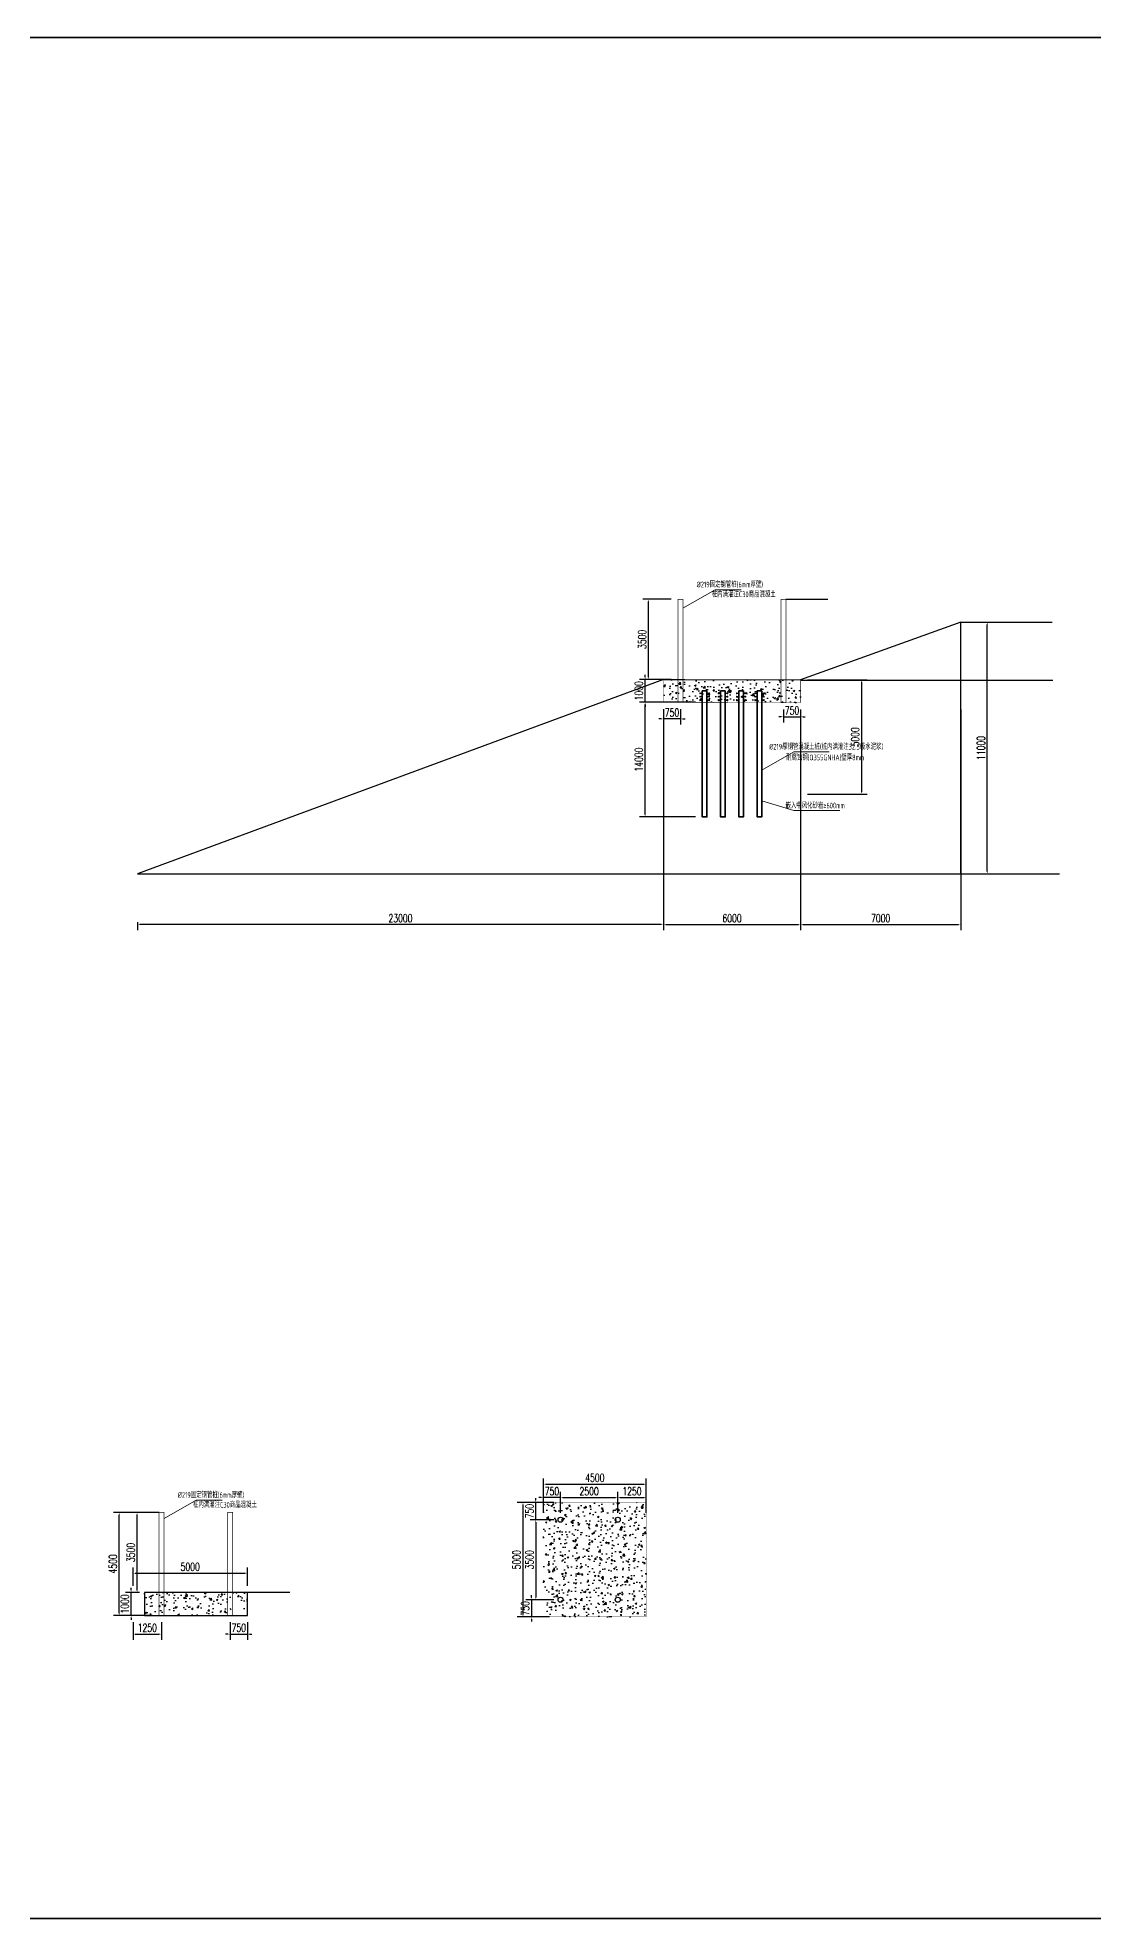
# Model space of a CAD drawing. Header units: millimetres. Extents: x -2430464 to 225692, y -180 to 1805330.
# Drawn here: x -926431 to -880258, y 622606 to 704851 of the extents above; entities that cross this region are included whole.
import ezdxf

# ---------------------------------------------------------------- set-up
doc = ezdxf.new("R2010")
doc.units = ezdxf.units.MM
doc.header["$LTSCALE"] = 1000
doc.layers.get('DEFPOINTS').update_dxf_attribs({"linetype": 'CONTINUOUS'})
for name, color, linetype in [('W-FLOAT_BOWL浮筒', 253, 'CONTINUOUS'), ('W-MOUNTING固定方式', 5, 'CONTINUOUS'), ('W-REVETMENT驳岸', 251, 'CONTINUOUS'), ('W-STEEL_FRAME钢架', 3, 'CONTINUOUS'), ('W-WOOD_FLOOR木地板', 30, 'CONTINUOUS'), ('建筑', 7, 'CONTINUOUS'), ('铝架', 3, 'CONTINUOUS')]:
    doc.layers.add(name, color=color, linetype=linetype)
for name, color, linetype, lineweight in [('工作线', 1, 'CONTINUOUS', 35), ('标注', 3, 'CONTINUOUS', 15), ('结构粗线', 4, 'CONTINUOUS', 35), ('结构细线', 7, 'CONTINUOUS', 18)]:
    doc.layers.add(name, color=color, linetype=linetype, lineweight=lineweight)
doc.styles.add('civil', font='tssdeng.shx', dxfattribs={"width": 0.7, "bigfont": 'hztxt.shx'})
doc.styles.add('STANDARD_T3', font='simplex.shx', dxfattribs={"width": 0.7, "bigfont": 'gbcbig.shx'})
doc.dimstyles.new('W&&100', dxfattribs={"dimtxt": 350, "dimasz": 100, "dimexe": 250, "dimexo": 300, "dimgap": 100, "dimtad": 1, "dimdec": 0, "dimzin": 0, "dimdsep": 46, "dimtxsty": 'STANDARD_T3', "dimcen": 0.09, "dimclrd": 1, "dimclre": 1, "dimclrt": 7, "dimazin": 2, "dimtfac": 1, "dimtdec": 0, "dimtix": 1, "dimtmove": 2, "dimatfit": 3, "dimfxl": 0, "dimtolj": 1, "dimtzin": 0, "dimarcsym": 0})

# ---------------------------------------------------------------- blocks, each defined once
blk = doc.blocks.new('*D169')
at = {"layer": 'DEFPOINTS', "color": 0, "transparency": 16777216}
for p in [(-899061, 675789), (-893061, 675771), (-893061, 666066)]:
    blk.add_point(p, dxfattribs=at)
at = {"layer": '建筑', "color": 1, "lineweight": -2, "transparency": 16777216}
for p, q in [((-899061, 675489), (-899061, 665816)), ((-893061, 675471), (-893061, 665816)), ((-898961, 666066), (-893161, 666066))]:
    blk.add_line(p, q, dxfattribs=at)
at = {"layer": '建筑', "color": 1, "transparency": 16777216}
for points in [[(-898961, 666083), (-898961, 666050), (-899061, 666066)], [(-893161, 666083), (-893161, 666050), (-893061, 666066)]]:
    blk.add_solid(points, dxfattribs=at)
at = {"layer": '建筑', "color": 7, "transparency": 16777216, "insert": (-896061, 666341), "char_height": 350, "attachment_point": 5, "style": 'STANDARD_T3'}
blk.add_mtext('\\A1;6000', dxfattribs=at)
blk = doc.blocks.new('*D170')
at = {"layer": 'DEFPOINTS', "color": 0, "transparency": 16777216}
for p in [(-899863, 676789), (-899061, 676789), (-899061, 675789)]:
    blk.add_point(p, dxfattribs=at)
at = {"layer": '建筑', "color": 1, "lineweight": -2, "transparency": 16777216}
for p, q in [((-899863, 676889), (-899863, 676989)), ((-899361, 676789), (-900113, 676789)), ((-899863, 675789), (-899863, 676789)), ((-899361, 675789), (-900113, 675789)), ((-899863, 675689), (-899863, 675589))]:
    blk.add_line(p, q, dxfattribs=at)
at = {"layer": '建筑', "color": 1, "transparency": 16777216}
for points in [[(-899880, 676889), (-899847, 676889), (-899863, 676789)], [(-899880, 675689), (-899847, 675689), (-899863, 675789)]]:
    blk.add_solid(points, dxfattribs=at)
at = {"layer": '建筑', "color": 7, "transparency": 16777216, "insert": (-900138, 676289), "char_height": 350, "attachment_point": 5, "rotation": 90, "style": 'STANDARD_T3'}
blk.add_mtext('\\A1;1000', dxfattribs=at)
blk = doc.blocks.new('*D171')
at = {"layer": 'DEFPOINTS', "color": 0, "transparency": 16777216}
for p in [(-886061, 679287), (-884898, 679287), (-886061, 668287)]:
    blk.add_point(p, dxfattribs=at)
at = {"layer": '建筑', "color": 1, "lineweight": -2, "transparency": 16777216}
for p, q in [((-885761, 679287), (-884648, 679287)), ((-884898, 668387), (-884898, 679187)), ((-885761, 668287), (-884648, 668287))]:
    blk.add_line(p, q, dxfattribs=at)
at = {"layer": '建筑', "color": 1, "transparency": 16777216}
for points in [[(-884914, 679187), (-884881, 679187), (-884898, 679287)], [(-884914, 668387), (-884881, 668387), (-884898, 668287)]]:
    blk.add_solid(points, dxfattribs=at)
at = {"layer": '建筑', "color": 7, "transparency": 16777216, "insert": (-885173, 673787), "char_height": 350, "attachment_point": 5, "rotation": 90, "style": 'STANDARD_T3'}
blk.add_mtext('\\A1;11000', dxfattribs=at)
blk = doc.blocks.new('*D172')
at = {"layer": 'DEFPOINTS', "color": 0, "transparency": 16777216}
for p in [(-893061, 675771), (-886061, 675771), (-886061, 666066)]:
    blk.add_point(p, dxfattribs=at)
at = {"layer": '建筑', "color": 1, "lineweight": -2, "transparency": 16777216}
for p, q in [((-893061, 675471), (-893061, 665816)), ((-886061, 675471), (-886061, 665816)), ((-892961, 666066), (-886161, 666066))]:
    blk.add_line(p, q, dxfattribs=at)
at = {"layer": '建筑', "color": 1, "transparency": 16777216}
for points in [[(-892961, 666083), (-892961, 666050), (-893061, 666066)], [(-886161, 666083), (-886161, 666050), (-886061, 666066)]]:
    blk.add_solid(points, dxfattribs=at)
at = {"layer": '建筑', "color": 7, "transparency": 16777216, "insert": (-889561, 666341), "char_height": 350, "attachment_point": 5, "style": 'STANDARD_T3'}
blk.add_mtext('\\A1;7000', dxfattribs=at)
blk = doc.blocks.new('*D173')
at = {"layer": 'DEFPOINTS', "color": 0, "transparency": 16777216}
for p in [(-922341, 636855), (-921757, 636855), (-921757, 635855)]:
    blk.add_point(p, dxfattribs=at)
at = {"layer": 'W-WOOD_FLOOR木地板', "color": 1, "lineweight": -2, "transparency": 16777216}
for p, q in [((-922057, 636855), (-922591, 636855)), ((-922341, 636955), (-922341, 637055)), ((-922341, 635855), (-922341, 636855)), ((-922057, 635855), (-922591, 635855)), ((-922341, 635755), (-922341, 635655))]:
    blk.add_line(p, q, dxfattribs=at)
at = {"layer": 'W-WOOD_FLOOR木地板', "color": 1, "transparency": 16777216}
for points in [[(-922358, 636955), (-922324, 636955), (-922341, 636855)], [(-922358, 635755), (-922324, 635755), (-922341, 635855)]]:
    blk.add_solid(points, dxfattribs=at)
at = {"layer": 'W-WOOD_FLOOR木地板', "color": 7, "transparency": 16777216, "insert": (-922616, 636355), "char_height": 350, "attachment_point": 5, "rotation": 90, "style": 'STANDARD_T3'}
blk.add_mtext('\\A1;1000', dxfattribs=at)
blk = doc.blocks.new('*D174')
at = {"layer": 'DEFPOINTS', "color": 0, "transparency": 16777216}
for p in [(-922860, 640355), (-921117, 640355), (-921117, 635855)]:
    blk.add_point(p, dxfattribs=at)
at = {"layer": 'W-WOOD_FLOOR木地板', "color": 1, "lineweight": -2, "transparency": 16777216}
for p, q in [((-921417, 640355), (-923110, 640355)), ((-922860, 635955), (-922860, 640255)), ((-921417, 635855), (-923110, 635855))]:
    blk.add_line(p, q, dxfattribs=at)
at = {"layer": 'W-WOOD_FLOOR木地板', "color": 1, "transparency": 16777216}
for points in [[(-922876, 640255), (-922843, 640255), (-922860, 640355)], [(-922876, 635955), (-922843, 635955), (-922860, 635855)]]:
    blk.add_solid(points, dxfattribs=at)
at = {"layer": 'W-WOOD_FLOOR木地板', "color": 7, "transparency": 16777216, "insert": (-923135, 638105), "char_height": 350, "attachment_point": 5, "rotation": 90, "style": 'STANDARD_T3'}
blk.add_mtext('\\A1;4500', dxfattribs=at)
blk = doc.blocks.new('*D180')
at = {"layer": 'DEFPOINTS', "color": 0, "transparency": 16777216}
for p in [(-904311, 640789), (-905205, 635789), (-904311, 635789)]:
    blk.add_point(p, dxfattribs=at)
at = {"layer": '建筑', "color": 1, "lineweight": -2, "transparency": 16777216}
for p, q in [((-904611, 640789), (-905455, 640789)), ((-905205, 640689), (-905205, 635889)), ((-904611, 635789), (-905455, 635789))]:
    blk.add_line(p, q, dxfattribs=at)
at = {"layer": '建筑', "color": 1, "transparency": 16777216}
for points in [[(-905222, 640689), (-905188, 640689), (-905205, 640789)], [(-905222, 635889), (-905188, 635889), (-905205, 635789)]]:
    blk.add_solid(points, dxfattribs=at)
at = {"layer": '建筑', "color": 7, "transparency": 16777216, "insert": (-905480, 638289), "char_height": 350, "attachment_point": 5, "rotation": 90, "style": 'STANDARD_T3'}
blk.add_mtext('\\A1;5000', dxfattribs=at)
blk = doc.blocks.new('*D181')
at = {"layer": 'DEFPOINTS', "color": 0, "transparency": 16777216}
for p in [(-899811, 641595), (-904311, 640789), (-899811, 640789)]:
    blk.add_point(p, dxfattribs=at)
at = {"layer": '建筑', "color": 1, "lineweight": -2, "transparency": 16777216}
for p, q in [((-904311, 641089), (-904311, 641845)), ((-904211, 641595), (-899911, 641595)), ((-899811, 641089), (-899811, 641845))]:
    blk.add_line(p, q, dxfattribs=at)
at = {"layer": '建筑', "color": 1, "transparency": 16777216}
for points in [[(-904211, 641612), (-904211, 641578), (-904311, 641595)], [(-899911, 641612), (-899911, 641578), (-899811, 641595)]]:
    blk.add_solid(points, dxfattribs=at)
at = {"layer": '建筑', "color": 7, "transparency": 16777216, "insert": (-902061, 641870), "char_height": 350, "attachment_point": 5, "style": 'STANDARD_T3'}
blk.add_mtext('\\A1;4500', dxfattribs=at)
blk = doc.blocks.new('*D175')
at = {"layer": 'DEFPOINTS', "color": 0, "transparency": 16777216}
for p in [(-904644, 640789), (-903561, 640789), (-903561, 640039)]:
    blk.add_point(p, dxfattribs=at)
at = {"layer": '建筑', "color": 1, "lineweight": -2, "transparency": 16777216}
for p, q in [((-903861, 640789), (-904894, 640789)), ((-904644, 640889), (-904644, 640989)), ((-904644, 640039), (-904644, 640789)), ((-903861, 640039), (-904894, 640039)), ((-904644, 639939), (-904644, 639839))]:
    blk.add_line(p, q, dxfattribs=at)
at = {"layer": '建筑', "color": 1, "transparency": 16777216}
for points in [[(-904661, 640889), (-904628, 640889), (-904644, 640789)], [(-904661, 639939), (-904628, 639939), (-904644, 640039)]]:
    blk.add_solid(points, dxfattribs=at)
at = {"layer": '建筑', "color": 7, "transparency": 16777216, "insert": (-904919, 640414), "char_height": 350, "attachment_point": 5, "rotation": 90, "style": 'STANDARD_T3'}
blk.add_mtext('\\A1;750', dxfattribs=at)
blk = doc.blocks.new('*D176')
at = {"layer": 'DEFPOINTS', "color": 0, "transparency": 16777216}
for p in [(-903561, 640039), (-904644, 636539), (-903561, 636539)]:
    blk.add_point(p, dxfattribs=at)
at = {"layer": '建筑', "color": 1, "lineweight": -2, "transparency": 16777216}
for p, q in [((-903861, 640039), (-904894, 640039)), ((-904644, 639939), (-904644, 636639)), ((-903861, 636539), (-904894, 636539))]:
    blk.add_line(p, q, dxfattribs=at)
at = {"layer": '建筑', "color": 1, "transparency": 16777216}
for points in [[(-904661, 639939), (-904628, 639939), (-904644, 640039)], [(-904661, 636639), (-904628, 636639), (-904644, 636539)]]:
    blk.add_solid(points, dxfattribs=at)
at = {"layer": '建筑', "color": 7, "transparency": 16777216, "insert": (-904919, 638289), "char_height": 350, "attachment_point": 5, "rotation": 90, "style": 'STANDARD_T3'}
blk.add_mtext('\\A1;3500', dxfattribs=at)
blk = doc.blocks.new('*D177')
at = {"layer": 'DEFPOINTS', "color": 0, "transparency": 16777216}
for p in [(-904832, 635789), (-903749, 635789), (-903561, 636539)]:
    blk.add_point(p, dxfattribs=at)
at = {"layer": '建筑', "color": 1, "lineweight": -2, "transparency": 16777216}
for p, q in [((-904832, 636639), (-904832, 636739)), ((-903861, 636539), (-905082, 636539)), ((-904049, 635789), (-905082, 635789)), ((-904832, 636539), (-904832, 635789)), ((-904832, 635689), (-904832, 635589))]:
    blk.add_line(p, q, dxfattribs=at)
at = {"layer": '建筑', "color": 1, "transparency": 16777216}
for points in [[(-904849, 636639), (-904815, 636639), (-904832, 636539)], [(-904849, 635689), (-904815, 635689), (-904832, 635789)]]:
    blk.add_solid(points, dxfattribs=at)
at = {"layer": '建筑', "color": 7, "transparency": 16777216, "insert": (-905107, 636164), "char_height": 350, "attachment_point": 5, "rotation": 90, "style": 'STANDARD_T3'}
blk.add_mtext('\\A1;750', dxfattribs=at)
blk = doc.blocks.new('*D178')
at = {"layer": 'DEFPOINTS', "color": 0, "transparency": 16777216}
for p in [(-904311, 641007), (-904311, 640039), (-903561, 640039)]:
    blk.add_point(p, dxfattribs=at)
at = {"layer": '建筑', "color": 1, "lineweight": -2, "transparency": 16777216}
for p, q in [((-904411, 641007), (-904511, 641007)), ((-904311, 640339), (-904311, 641257)), ((-903561, 641007), (-904311, 641007)), ((-903561, 640339), (-903561, 641257)), ((-903461, 641007), (-903361, 641007))]:
    blk.add_line(p, q, dxfattribs=at)
at = {"layer": '建筑', "color": 1, "transparency": 16777216}
for points in [[(-904411, 641024), (-904411, 640991), (-904311, 641007)], [(-903461, 641024), (-903461, 640991), (-903561, 641007)]]:
    blk.add_solid(points, dxfattribs=at)
at = {"layer": '建筑', "color": 7, "transparency": 16777216, "insert": (-903936, 641282), "char_height": 350, "attachment_point": 5, "style": 'STANDARD_T3'}
blk.add_mtext('\\A1;750', dxfattribs=at)
blk = doc.blocks.new('*D179')
at = {"layer": 'DEFPOINTS', "color": 0, "transparency": 16777216}
for p in [(-901061, 641007), (-903561, 640039), (-901061, 640039)]:
    blk.add_point(p, dxfattribs=at)
at = {"layer": '建筑', "color": 1, "lineweight": -2, "transparency": 16777216}
for p, q in [((-903561, 640339), (-903561, 641257)), ((-903461, 641007), (-901161, 641007)), ((-901061, 640339), (-901061, 641257))]:
    blk.add_line(p, q, dxfattribs=at)
at = {"layer": '建筑', "color": 1, "transparency": 16777216}
for points in [[(-903461, 641024), (-903461, 640991), (-903561, 641007)], [(-901161, 641024), (-901161, 640991), (-901061, 641007)]]:
    blk.add_solid(points, dxfattribs=at)
at = {"layer": '建筑', "color": 7, "transparency": 16777216, "insert": (-902311, 641282), "char_height": 350, "attachment_point": 5, "style": 'STANDARD_T3'}
blk.add_mtext('\\A1;2500', dxfattribs=at)
blk = doc.blocks.new('*D182')
at = {"layer": 'DEFPOINTS', "color": 0, "transparency": 16777216}
for p in [(-899811, 641007), (-901061, 640039), (-899811, 640039)]:
    blk.add_point(p, dxfattribs=at)
at = {"layer": '建筑', "color": 1, "lineweight": -2, "transparency": 16777216}
for p, q in [((-901061, 640339), (-901061, 641257)), ((-900961, 641007), (-899911, 641007)), ((-899811, 640339), (-899811, 641257))]:
    blk.add_line(p, q, dxfattribs=at)
at = {"layer": '建筑', "color": 1, "transparency": 16777216}
for points in [[(-900961, 641024), (-900961, 640991), (-901061, 641007)], [(-899911, 641024), (-899911, 640991), (-899811, 641007)]]:
    blk.add_solid(points, dxfattribs=at)
at = {"layer": '建筑', "color": 7, "transparency": 16777216, "insert": (-900436, 641282), "char_height": 350, "attachment_point": 5, "style": 'STANDARD_T3'}
blk.add_mtext('\\A1;1250', dxfattribs=at)
blk = doc.blocks.new('*D183')
at = {"layer": 'DEFPOINTS', "color": 0, "transparency": 16777216}
for p in [(-917257, 637704), (-922257, 636855), (-917257, 636855)]:
    blk.add_point(p, dxfattribs=at)
at = {"layer": '建筑', "color": 1, "lineweight": -2, "transparency": 16777216}
for p, q in [((-922257, 637155), (-922257, 637954)), ((-922157, 637704), (-917357, 637704)), ((-917257, 637155), (-917257, 637954))]:
    blk.add_line(p, q, dxfattribs=at)
at = {"layer": '建筑', "color": 1, "transparency": 16777216}
for points in [[(-922157, 637720), (-922157, 637687), (-922257, 637704)], [(-917357, 637720), (-917357, 637687), (-917257, 637704)]]:
    blk.add_solid(points, dxfattribs=at)
at = {"layer": '建筑', "color": 7, "transparency": 16777216, "insert": (-919757, 637979), "char_height": 350, "attachment_point": 5, "style": 'STANDARD_T3'}
blk.add_mtext('\\A1;5000', dxfattribs=at)
blk = doc.blocks.new('*D262')
at = {"layer": 'DEFPOINTS', "color": 0, "transparency": 16777216}
for p in [(-893061, 676772), (-893061, 671772), (-890406, 671772)]:
    blk.add_point(p, dxfattribs=at)
at = {"layer": 'W-STEEL_FRAME钢架', "color": 1, "lineweight": -2, "transparency": 16777216}
for p, q in [((-892761, 676772), (-890156, 676772)), ((-890406, 676672), (-890406, 671872)), ((-892761, 671772), (-890156, 671772))]:
    blk.add_line(p, q, dxfattribs=at)
at = {"layer": 'W-STEEL_FRAME钢架', "color": 1, "transparency": 16777216}
for points in [[(-890423, 676672), (-890390, 676672), (-890406, 676772)], [(-890423, 671872), (-890390, 671872), (-890406, 671772)]]:
    blk.add_solid(points, dxfattribs=at)
at = {"layer": 'W-STEEL_FRAME钢架', "color": 7, "transparency": 16777216, "insert": (-890681, 674272), "char_height": 350, "attachment_point": 5, "rotation": 90, "style": 'STANDARD_T3'}
blk.add_mtext('\\A1;5000', dxfattribs=at)
blk = doc.blocks.new('dwwqq132')
at = {"layer": '结构细线'}
for p, q in [((82537, 14606), (82587, 14606)), ((82537, 14606), (82537, 14586)), ((82537, 14586), (82587, 14586)), ((82587, 14606), (82587, 14586))]:
    blk.add_line(p, q, dxfattribs=at)
blk.add_lwpolyline([(82552, 14496), (82572, 14496), (82572, 14586), (82552, 14586), (82552, 14496)], dxfattribs=at)
blk = doc.blocks.new('*D344')
at = {"layer": 'DEFPOINTS', "color": 0, "transparency": 16777216}
for p in [(-899718, 680288), (-898421, 680288), (-898421, 676787)]:
    blk.add_point(p, dxfattribs=at)
at = {"layer": '建筑', "color": 1, "lineweight": -2, "transparency": 16777216}
for p, q in [((-898721, 680288), (-899968, 680288)), ((-899718, 676887), (-899718, 680188)), ((-898721, 676787), (-899968, 676787))]:
    blk.add_line(p, q, dxfattribs=at)
at = {"layer": '建筑', "color": 1, "transparency": 16777216}
for points in [[(-899735, 680188), (-899702, 680188), (-899718, 680288)], [(-899735, 676887), (-899702, 676887), (-899718, 676787)]]:
    blk.add_solid(points, dxfattribs=at)
at = {"layer": '建筑', "color": 7, "transparency": 16777216, "insert": (-899993, 678537), "char_height": 350, "attachment_point": 5, "rotation": 90, "style": 'STANDARD_T3'}
blk.add_mtext('\\A1;3500', dxfattribs=at)
blk = doc.blocks.new('*D346')
at = {"layer": 'DEFPOINTS', "color": 0, "transparency": 16777216}
for p in [(-899863, 675784), (-897362, 675784), (-897361, 670774)]:
    blk.add_point(p, dxfattribs=at)
at = {"layer": '建筑', "color": 1, "lineweight": -2, "transparency": 16777216}
for p, q in [((-897662, 675784), (-900113, 675784)), ((-899863, 670874), (-899863, 675684)), ((-897661, 670774), (-900113, 670774))]:
    blk.add_line(p, q, dxfattribs=at)
at = {"layer": '建筑', "color": 1, "transparency": 16777216}
for points in [[(-899880, 675684), (-899847, 675684), (-899863, 675784)], [(-899880, 670874), (-899847, 670874), (-899863, 670774)]]:
    blk.add_solid(points, dxfattribs=at)
at = {"layer": '建筑', "color": 7, "transparency": 16777216, "insert": (-900138, 673279), "char_height": 350, "attachment_point": 5, "rotation": 90, "style": 'STANDARD_T3'}
blk.add_mtext('\\A1;14000', dxfattribs=at)
blk = doc.blocks.new('*D348')
at = {"layer": 'DEFPOINTS', "color": 0, "transparency": 16777216}
for p in [(-922257, 635855), (-921008, 635855), (-921008, 635038)]:
    blk.add_point(p, dxfattribs=at)
at = {"layer": '建筑', "color": 1, "lineweight": -2, "transparency": 16777216}
for p, q in [((-922257, 635555), (-922257, 634788)), ((-922157, 635038), (-921108, 635038)), ((-921008, 635555), (-921008, 634788))]:
    blk.add_line(p, q, dxfattribs=at)
at = {"layer": '建筑', "color": 1, "transparency": 16777216}
for points in [[(-922157, 635055), (-922157, 635022), (-922257, 635038)], [(-921108, 635055), (-921108, 635022), (-921008, 635038)]]:
    blk.add_solid(points, dxfattribs=at)
at = {"layer": '建筑', "color": 7, "transparency": 16777216, "insert": (-921633, 635313), "char_height": 350, "attachment_point": 5, "style": 'STANDARD_T3'}
blk.add_mtext('\\A1;1250', dxfattribs=at)
blk = doc.blocks.new('*D349')
at = {"layer": 'DEFPOINTS', "color": 0, "transparency": 16777216}
for p in [(-918007, 635855), (-917257, 635855), (-917257, 635038)]:
    blk.add_point(p, dxfattribs=at)
at = {"layer": '建筑', "color": 1, "lineweight": -2, "transparency": 16777216}
for p, q in [((-918107, 635038), (-918207, 635038)), ((-918007, 635555), (-918007, 634788)), ((-918007, 635038), (-917257, 635038)), ((-917257, 635555), (-917257, 634788)), ((-917157, 635038), (-917057, 635038))]:
    blk.add_line(p, q, dxfattribs=at)
at = {"layer": '建筑', "color": 1, "transparency": 16777216}
for points in [[(-918107, 635055), (-918107, 635022), (-918007, 635038)], [(-917157, 635055), (-917157, 635022), (-917257, 635038)]]:
    blk.add_solid(points, dxfattribs=at)
at = {"layer": '建筑', "color": 7, "transparency": 16777216, "insert": (-917632, 635313), "char_height": 350, "attachment_point": 5, "style": 'STANDARD_T3'}
blk.add_mtext('\\A1;750', dxfattribs=at)
blk = doc.blocks.new('*D352')
at = {"layer": 'DEFPOINTS', "color": 0, "transparency": 16777216}
for p in [(-899061, 675772), (-898310, 675786), (-899061, 675058)]:
    blk.add_point(p, dxfattribs=at)
at = {"layer": '建筑', "color": 1, "lineweight": -2, "transparency": 16777216}
for p, q in [((-899061, 675472), (-899061, 674808)), ((-898310, 675486), (-898310, 674808)), ((-899161, 675058), (-899261, 675058)), ((-898310, 675058), (-899061, 675058)), ((-898210, 675058), (-898110, 675058))]:
    blk.add_line(p, q, dxfattribs=at)
at = {"layer": '建筑', "color": 1, "transparency": 16777216}
for points in [[(-899161, 675074), (-899161, 675041), (-899061, 675058)], [(-898210, 675074), (-898210, 675041), (-898310, 675058)]]:
    blk.add_solid(points, dxfattribs=at)
at = {"layer": '建筑', "color": 7, "transparency": 16777216, "insert": (-898685, 675333), "char_height": 350, "attachment_point": 5, "style": 'STANDARD_T3'}
blk.add_mtext('\\A1;750', dxfattribs=at)
blk = doc.blocks.new('*D353')
at = {"layer": 'DEFPOINTS', "color": 0, "transparency": 16777216}
for p in [(-893810, 675773), (-893061, 675771), (-893061, 675151)]:
    blk.add_point(p, dxfattribs=at)
at = {"layer": '建筑', "color": 1, "lineweight": -2, "transparency": 16777216}
for p, q in [((-893810, 675473), (-893810, 674901)), ((-893061, 675471), (-893061, 674901)), ((-893910, 675151), (-894010, 675151)), ((-893810, 675151), (-893061, 675151)), ((-892961, 675151), (-892861, 675151))]:
    blk.add_line(p, q, dxfattribs=at)
at = {"layer": '建筑', "color": 1, "transparency": 16777216}
for points in [[(-893910, 675168), (-893910, 675135), (-893810, 675151)], [(-892961, 675168), (-892961, 675135), (-893061, 675151)]]:
    blk.add_solid(points, dxfattribs=at)
at = {"layer": '建筑', "color": 7, "transparency": 16777216, "insert": (-893436, 675426), "char_height": 350, "attachment_point": 5, "style": 'STANDARD_T3'}
blk.add_mtext('\\A1;750', dxfattribs=at)
blk = doc.blocks.new('*D406')
at = {"layer": 'DEFPOINTS', "color": 0, "transparency": 16777216}
for p in [(-922061, 668287), (-899061, 668287), (-922061, 666066)]:
    blk.add_point(p, dxfattribs=at)
at = {"layer": 'W-FLOAT_BOWL浮筒', "color": 1, "lineweight": -2, "transparency": 16777216}
for p, q in [((-922061, 666166), (-922061, 665816)), ((-899161, 666066), (-921961, 666066)), ((-899061, 666166), (-899061, 665816))]:
    blk.add_line(p, q, dxfattribs=at)
at = {"layer": 'W-FLOAT_BOWL浮筒', "color": 1, "transparency": 16777216}
for points in [[(-921961, 666083), (-921961, 666050), (-922061, 666066)], [(-899161, 666083), (-899161, 666050), (-899061, 666066)]]:
    blk.add_solid(points, dxfattribs=at)
at = {"layer": 'W-FLOAT_BOWL浮筒', "color": 7, "transparency": 16777216, "insert": (-910561, 666341), "char_height": 350, "attachment_point": 5, "style": 'STANDARD_T3'}
blk.add_mtext('\\A1;23000', dxfattribs=at)
blk = doc.blocks.new('*D408')
at = {"layer": 'DEFPOINTS', "color": 0, "transparency": 16777216}
for p in [(-922080, 640355), (-921117, 640355), (-921117, 636855)]:
    blk.add_point(p, dxfattribs=at)
at = {"layer": 'W-FLOAT_BOWL浮筒', "color": 1, "lineweight": -2, "transparency": 16777216}
for p, q in [((-921980, 640355), (-922330, 640355)), ((-922080, 636955), (-922080, 640255)), ((-921980, 636855), (-922330, 636855))]:
    blk.add_line(p, q, dxfattribs=at)
at = {"layer": 'W-FLOAT_BOWL浮筒', "color": 1, "transparency": 16777216}
for points in [[(-922097, 640255), (-922064, 640255), (-922080, 640355)], [(-922097, 636955), (-922064, 636955), (-922080, 636855)]]:
    blk.add_solid(points, dxfattribs=at)
at = {"layer": 'W-FLOAT_BOWL浮筒', "color": 7, "transparency": 16777216, "insert": (-922355, 638605), "char_height": 350, "attachment_point": 5, "rotation": 90, "style": 'STANDARD_T3'}
blk.add_mtext('\\A1;3500', dxfattribs=at)

msp = doc.modelspace()

# ---------------------------------------------------------------- hatches: boundary and pattern name
at = {"layer": '建筑'}
h = msp.add_hatch(dxfattribs=at)
h.set_pattern_fill('混凝土', color=256, scale=100)
h.set_pattern_definition([(50, (-2993397.6, -1007445.8), (717.26018, -62.75213), [75, -825]), (355, (-2993397.6, -1007445.8), (-138.75133, 752.19213), [60, -660]), (100.4514, (-2993337.8, -1007451), (578.50938, 689.43954), [63.74019, -701.14211]), (46.1842, (-2993397.6, -1007245.8), (1067.24105, -165.519), [112.5, -1237.5]), (96.6356, (-2993308.6, -1007259.6), (934.6627, 974.11787), [95.6103, -1051.713]), (351.1842, (-2993397.6, -1007245.8), (934.66195, 974.1186), [90, -990]), (21, (-2993297.6, -1007295.8), (596.90705, -402.61889), [75, -825]), (326, (-2993297.6, -1007295.8), (243.31533, 725.15005), [60, -660]), (71.4514, (-2993247.8, -1007329.34), (840.22263, 322.5305), [63.74019, -701.14211]), (37.5, (-2993397.57, -1007445.8), (12.159855, 332.893854), [0, -652, 0, -670, 0, -662.5]), (7.5, (-2993397.57, -1007445.8), (263.069537, 394.41171), [0, -382, 0, -637, 0, -252.5]), (327.5, (-2993620.57, -1007445.8), (533.822436, -22.554872), [0, -250, 0, -780, 0, -1035]), (317.5, (-2993720.57, -1007445.8), (583.18617, 100.10498), [0, -325, 0, -518, 0, -735])])
h.paths.add_polyline_path([(-893060.72, 675771.47), (-893060.72, 676771.89), (-899060.57, 676789.03), (-899060.57, 675788.62)])
h = msp.add_hatch(dxfattribs=at)
h.set_pattern_fill('混凝土', color=256, scale=100)
h.set_pattern_definition([(50, (-2984281, -1099952.1), (717.26018, -62.75213), [75, -825]), (355, (-2984281, -1099952.1), (-138.75133, 752.19213), [60, -660]), (100.4514, (-2984221.2, -1099957.3), (578.50938, 689.43954), [63.74019, -701.14211]), (46.1842, (-2984281, -1099752.1), (1067.24105, -165.519), [112.5, -1237.5]), (96.6356, (-2984192, -1099765.9), (934.6627, 974.11787), [95.6103, -1051.713]), (351.1842, (-2984281, -1099752.1), (934.66195, 974.1186), [90, -990]), (21, (-2984181, -1099802.1), (596.90705, -402.61889), [75, -825]), (326, (-2984181, -1099802.1), (243.31533, 725.15005), [60, -660]), (71.4514, (-2984131.24, -1099835.65), (840.22263, 322.5305), [63.74019, -701.14211]), (37.5, (-2984280.98, -1099952.1), (12.159855, 332.893854), [0, -652, 0, -670, 0, -662.5]), (7.5, (-2984280.98, -1099952.1), (263.069537, 394.41171), [0, -382, 0, -637, 0, -252.5]), (327.5, (-2984503.98, -1099952.1), (533.822436, -22.554872), [0, -250, 0, -780, 0, -1035]), (317.5, (-2984604, -1099952.1), (583.18617, 100.10498), [0, -325, 0, -518, 0, -735])])
h.paths.add_polyline_path([(-899811.48, 640788.9), (-904311.48, 640788.9), (-904311.48, 635788.9), (-899811.48, 635788.9)])
h = msp.add_hatch(dxfattribs=at)
h.set_pattern_fill('混凝土', color=256, scale=100)
h.set_pattern_definition([(50, (-2993140, -1099952.1), (717.26018, -62.75213), [75, -825]), (355, (-2993140, -1099952.1), (-138.75133, 752.19213), [60, -660]), (100.4514, (-2993080.2, -1099957.3), (578.50938, 689.43954), [63.74019, -701.14211]), (46.1842, (-2993140, -1099752.1), (1067.24105, -165.519), [112.5, -1237.5]), (96.6356, (-2993051.1, -1099765.9), (934.6627, 974.11787), [95.6103, -1051.713]), (351.1842, (-2993140, -1099752.1), (934.66195, 974.1186), [90, -990]), (21, (-2993040, -1099802.1), (596.90705, -402.61889), [75, -825]), (326, (-2993040, -1099802.1), (243.31533, 725.15005), [60, -660]), (71.4514, (-2992990.26, -1099835.65), (840.22263, 322.5305), [63.74019, -701.14211]), (37.5, (-2993140, -1099952.1), (12.159855, 332.893854), [0, -652, 0, -670, 0, -662.5]), (7.5, (-2993140, -1099952.1), (263.069537, 394.41171), [0, -382, 0, -637, 0, -252.5]), (327.5, (-2993363, -1099952.1), (533.822436, -22.554872), [0, -250, 0, -780, 0, -1035]), (317.5, (-2993463, -1099952.1), (583.18617, 100.10498), [0, -325, 0, -518, 0, -735])])
edge = h.paths.add_edge_path()
edge.add_line((-917966.29, 636855.39), (-919234.25, 636855.39))
edge.add_line((-919234.25, 636855.39), (-919518.28, 636226.13))
edge.add_arc((-919526.5, 636207.9), 20, -114.2930839, 65.7069161, ccw=False)
edge.add_arc((-919526.5, 636207.9), 20, 65.7069161, 245.7069161, ccw=False)
edge.add_line((-919518.28, 636226.13), (-919234.25, 636855.39))
edge.add_line((-919234.25, 636855.39), (-920021.75, 636855.39))
edge.add_line((-920021.75, 636855.39), (-921548.29, 636855.39))
edge.add_line((-921548.29, 636855.39), (-921548.29, 635855.47))
edge.add_line((-921548.29, 635855.47), (-917966.29, 635855.47))
edge.add_line((-917966.29, 635855.47), (-917966.29, 636855.39))
h.paths.add_polyline_path([(-917257.29, 636855.39), (-917747.29, 636855.39), (-917257.29, 635855.47)], flags=17)
h.paths.add_polyline_path([(-917747.29, 636855.39), (-917966.29, 636855.39), (-917257.29, 635855.47)])
h.paths.add_polyline_path([(-921548.29, 636855.39), (-921767.29, 636855.39), (-921767.29, 635855.47), (-921548.29, 635855.47)])
h.paths.add_polyline_path([(-921767.29, 636855.39), (-921757.29, 636855.39), (-921757.29, 635855.47), (-921767.29, 635855.47)], flags=17)

# ---------------------------------------------------------------- linework, layer by layer
at = {"layer": 'W-FLOAT_BOWL浮筒'}
msp.add_line((-899060.57, 676787.2), (-893060.72, 676770.06), dxfattribs=at)
msp.add_lwpolyline([(-899060.57, 676787.2), (-922060.57, 668287.2), (-899060.57, 668287.2), (-893060.57, 668287.2), (-886060.57, 668287.2), (-886060.57, 679287.2), (-893060.72, 676770.06)], dxfattribs=at)
at = {"layer": 'W-MOUNTING固定方式', "color": 4, "const_width": 30}
for points in [[(-898419.81, 675786.89), (-898200.81, 675786.89), (-898206.57, 680287.53), (-898425.57, 680287.53)], [(-893700.85, 675773.17), (-893919.85, 675773.17), (-893925.57, 680287.53), (-893706.57, 680287.53)], [(-921117.29, 635855.47), (-920898.29, 635855.47), (-920898.29, 640355.39), (-921117.29, 640355.39)], [(-917897.29, 635855.47), (-918116.29, 635855.47), (-918116.29, 640355.39), (-917897.29, 640355.39)]]:
    msp.add_lwpolyline(points, close=True, dxfattribs=at)
at = {"layer": 'W-REVETMENT驳岸', "const_width": 20}
msp.add_lwpolyline([(-899060.57, 676789.03), (-893060.72, 676771.89), (-893060.72, 675771.47), (-899060.57, 675788.62)], close=True, dxfattribs=at)
at = {"layer": 'W-STEEL_FRAME钢架'}
msp.add_line((-891060.57, 668287.2), (-881735.48, 668287.2), dxfattribs=at)
at = {"layer": '工作线'}
msp.add_lwpolyline([(-976038.48, 704851.2), (-874760.48, 704851.2), (-874760.48, 622605.7), (-976038.48, 622605.7)], close=True, dxfattribs=at)
at = {"layer": '建筑', "color": 3}
for p, q in [((-886060.57, 679287.2), (-882056.98, 679287.2)), ((-893060.72, 676754.89), (-882032.98, 676754.89)), ((-915398.98, 636855.39), (-917257.29, 636855.39))]:
    msp.add_line(p, q, dxfattribs=at)
at = {"layer": '建筑', "color": 8, "const_width": 10}
msp.add_lwpolyline([(-904311.48, 635788.9), (-899811.48, 635788.9), (-899811.48, 640788.9), (-904311.48, 640788.9)], close=True, dxfattribs=at)
at = {"layer": '建筑'}
msp.add_lwpolyline([(-921757.29, 635855.47), (-917257.29, 635855.47), (-917257.29, 636855.39), (-921757.29, 636855.39)], close=True, dxfattribs=at)
at = {"layer": '建筑', "color": 2}
for centre in [(-903561.48, 640038.9), (-901061.48, 640038.9), (-903561.48, 636538.9), (-901061.48, 636538.9)]:
    msp.add_circle(centre, 109.5, dxfattribs=at)
at = {"layer": '标注'}
for points in [[(-898206.57, 679903.85), (-896804.74, 680704.65), (-895668.3, 680704.65)], [(-894760.65, 672810.96), (-893358.81, 673611.76), (-891806.48, 673611.76)], [(-894760.65, 671472.5), (-893358.81, 671047.9), (-891346.32, 671047.9)], [(-920898.29, 640089.7), (-919496.46, 640890.5), (-918360.02, 640890.5)]]:
    msp.add_lwpolyline(points, dxfattribs=at)
at = {"layer": '结构粗线'}
for points in [[(-897160.65, 676280.46), (-897360.65, 676280.46), (-897360.65, 670774.03), (-897160.65, 670774.03)], [(-896360.65, 676280.46), (-896560.65, 676280.46), (-896560.65, 670774.03), (-896360.65, 670774.03)], [(-895560.65, 676280.46), (-895760.65, 676280.46), (-895760.65, 670774.03), (-895560.65, 670774.03)], [(-894760.65, 676280.46), (-894960.65, 676280.46), (-894960.65, 670774.03), (-894760.65, 670774.03)]]:
    msp.add_lwpolyline(points, close=True, dxfattribs=at)
at = {"layer": '铝架'}
for p, q in [((-893706.57, 680287.53), (-891871.48, 680287.53)), ((-921117.29, 640355.39), (-922953.88, 640355.39))]:
    msp.add_line(p, q, dxfattribs=at)

# ---------------------------------------------------------------- block references
at = {"layer": '结构细线', "xscale": -1, "rotation": 90.00000000291814}
for p in [(-882864.93, 758742.32), (-882064.93, 758742.32), (-881264.93, 758742.32), (-880464.93, 758742.32), (-882864.93, 758592.32), (-882864.93, 758442.32), (-882064.93, 758592.32), (-882064.93, 758442.32), (-881264.93, 758592.32), (-881264.93, 758442.32), (-880464.93, 758592.32), (-880464.93, 758442.32)]:
    msp.add_blockref('dwwqq132', p, dxfattribs=at)
at = {"layer": '结构细线', "rotation": 269.9999999970818}
for p in [(-911656.36, 758742.32), (-910856.36, 758742.32), (-910056.36, 758742.32), (-909256.36, 758742.32), (-911656.36, 758592.32), (-911656.36, 758442.32), (-910856.36, 758592.32), (-910856.36, 758442.32), (-910056.36, 758592.32), (-910056.36, 758442.32), (-909256.36, 758592.32), (-909256.36, 758442.32)]:
    msp.add_blockref('dwwqq132', p, dxfattribs=at)

# ---------------------------------------------------------------- texts
at = {"layer": '标注', "char_height": 250, "attachment_point": 5, "style": 'civil'}
for s, insert in [('\\A1;%%C219固定钢管桩(6mm厚壁)', (-896155.04, 680923.1)), ('\\A1;桩内满灌注C30商品混凝土', (-895547.63, 680504.82)), ('\\A1;%%C219厚钢管混凝土桩(桩内满灌注32.5级水泥浆)', (-891942.99, 673830.22)), ('\\A1;耐腐蚀钢(Q355GNHA)壁厚8mm', (-891986.17, 673360.59)), ('\\A1;嵌入中风化砂岩≥600mm', (-892425.75, 671266.36)), ('\\A1;%%C219固定钢管桩(6mm厚壁)', (-918846.76, 641108.96)), ('\\A1;桩内满灌注C30商品混凝土', (-918239.35, 640690.67))]:
    msp.add_mtext(s, dxfattribs=dict(at, insert=insert))

# ---------------------------------------------------------------- dimensions: what is measured, and where the dimension line sits
at = {"layer": 'W-FLOAT_BOWL浮筒'}
dim = msp.add_linear_dim(base=(-922060.57, 666066.2), p1=(-899060.57, 668287.2), p2=(-922060.57, 668287.2), dimstyle='W&&100', override={"dimfxlon": 1, "dimarcsym": 2}, dxfattribs=at)
dim.commit()
dim.dimension.update_dxf_attribs({"geometry": '*D406', "text_midpoint": (-910560.57, 666341.2)})
dim = msp.add_linear_dim(base=(-922080.48, 640355.39), p1=(-921117.29, 636855.39), p2=(-921117.29, 640355.39), angle=90, dimstyle='W&&100', override={"dimfxlon": 1, "dimarcsym": 2}, dxfattribs=at)
dim.commit()
dim.dimension.update_dxf_attribs({"geometry": '*D408', "text_midpoint": (-922355.48, 638605.39)})
at = {"layer": 'W-STEEL_FRAME钢架'}
dim = msp.add_linear_dim(base=(-890406.48, 671772.21), p1=(-893060.72, 676771.89), p2=(-893060.72, 671772.21), angle=90, dimstyle='W&&100', dxfattribs=at)
dim.commit()
dim.dimension.update_dxf_attribs({"geometry": '*D262', "text_midpoint": (-890681.48, 674272.05)})
at = {"layer": 'W-WOOD_FLOOR木地板'}
for base, p1, p2, picture, middle in [((-922859.5, 640355.39), (-921117.29, 635855.47), (-921117.29, 640355.39), '*D174', (-923134.5, 638105.43)), ((-922341, 636855.39), (-921757.29, 635855.47), (-921757.29, 636855.39), '*D173', (-922616, 636355.43))]:
    dim = msp.add_linear_dim(base=base, p1=p1, p2=p2, angle=90, dimstyle='W&&100', dxfattribs=at)
    dim.commit()
    dim.dimension.update_dxf_attribs({"geometry": picture, "text_midpoint": middle})
at = {"layer": '建筑'}
for base, p1, p2, picture, middle in [((-899718.22, 680287.53), (-898420.53, 676787.2), (-898420.53, 680287.53), '*D344', (-899993.22, 678537.37)), ((-884897.57, 679287.2), (-886060.57, 668287.2), (-886060.57, 679287.2), '*D171', (-885172.57, 673787.2)), ((-899863.23, 676789.03), (-899060.57, 675788.62), (-899060.57, 676789.03), '*D170', (-900138.23, 676288.82)), ((-905204.98, 635788.9), (-904311.48, 640788.9), (-904311.48, 635788.9), '*D180', (-905479.98, 638288.9)), ((-904644.48, 640788.9), (-903561.48, 640038.9), (-903561.48, 640788.9), '*D175', (-904919.48, 640413.9)), ((-904644.48, 636538.9), (-903561.48, 640038.9), (-903561.48, 636538.9), '*D176', (-904919.48, 638288.9)), ((-904831.98, 635788.9), (-903561.48, 636538.9), (-903748.98, 635788.9), '*D177', (-905106.98, 636163.9))]:
    dim = msp.add_linear_dim(base=base, p1=p1, p2=p2, angle=90, dimstyle='W&&100', dxfattribs=at)
    dim.commit()
    dim.dimension.update_dxf_attribs({"geometry": picture, "text_midpoint": middle})
dim = msp.add_linear_dim(base=(-899863.23, 675783.76), p1=(-897360.65, 670774.03), p2=(-897362.06, 675783.76), angle=90, text='14000', dimstyle='W&&100', dxfattribs=at)
dim.commit()
dim.dimension.update_dxf_attribs({"geometry": '*D346', "text_midpoint": (-900138.23, 673278.9)})
for base, p1, p2, picture, middle in [((-899060.57, 675057.71), (-898310.31, 675786.47), (-899060.57, 675771.62), '*D352', (-898685.44, 675332.71)), ((-893060.72, 666066.2), (-899060.57, 675788.62), (-893060.72, 675771.47), '*D169', (-896060.65, 666341.2)), ((-893060.72, 675151.21), (-893810.35, 675773.17), (-893060.72, 675771.47), '*D353', (-893435.54, 675426.21)), ((-886060.57, 666066.2), (-893060.72, 675771.47), (-886060.57, 675771.47), '*D172', (-889560.65, 666341.2)), ((-899811.48, 641594.9), (-904311.48, 640788.9), (-899811.48, 640788.9), '*D181', (-902061.48, 641869.9)), ((-904311.48, 641007.4), (-903561.48, 640038.9), (-904311.48, 640038.9), '*D178', (-903936.48, 641282.4)), ((-901061.48, 641007.4), (-903561.48, 640038.9), (-901061.48, 640038.9), '*D179', (-902311.48, 641282.4)), ((-899811.48, 641007.4), (-901061.48, 640038.9), (-899811.48, 640038.9), '*D182', (-900436.48, 641282.4)), ((-917257.29, 637703.7), (-922257.29, 636855.39), (-917257.29, 636855.39), '*D183', (-919757.29, 637978.7)), ((-921007.78983435, 635038.20382969), (-922257.28983435, 635855.47362252), (-921007.78983435, 635855.47362252), '*D348', (-921632.53983435, 635313.20382969)), ((-917257.28983435, 635038.20382969), (-918006.78983435, 635855.47362252), (-917257.28983435, 635855.47362252), '*D349', (-917632.03983435, 635313.20382969))]:
    dim = msp.add_linear_dim(base=base, p1=p1, p2=p2, dimstyle='W&&100', dxfattribs=at)
    dim.commit()
    dim.dimension.update_dxf_attribs({"geometry": picture, "text_midpoint": middle})

doc.saveas('drawing.dxf')
